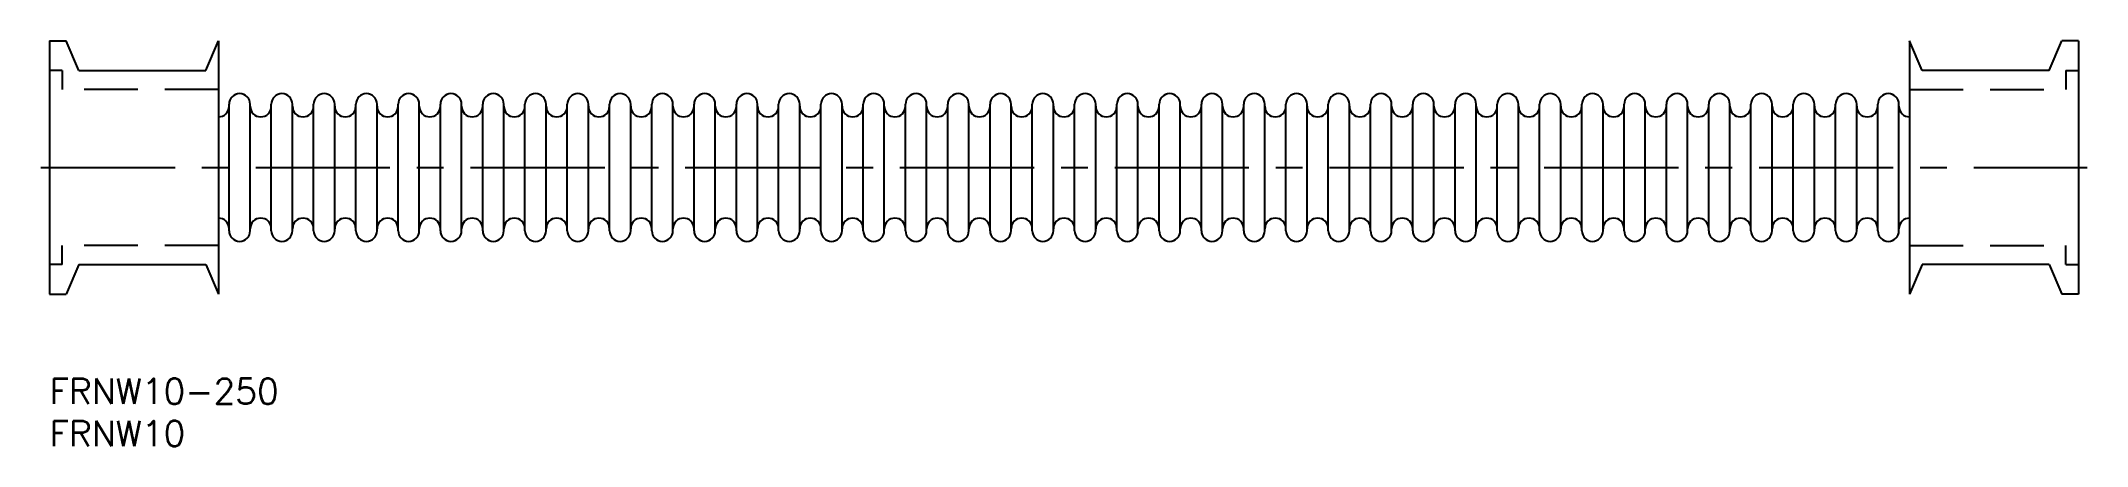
# Model space of a CAD drawing. Extents: x -1 to 241, y -8 to 40.
import ezdxf

# ---------------------------------------------------------------- set-up
doc = ezdxf.new("R2010")
doc.units = 0
doc.header["$LTSCALE"] = 0.5
doc.linetypes.add('CENTER', pattern=[50.8, 31.75, -6.35, 6.35, -6.35])
doc.linetypes.add('DASHED', pattern=[19.05, 12.7, -6.35])
for name, color, linetype in [('MSM_CENTER', 1, 'CENTER'), ('MSM_CONTINUOUS', 7, 'CONTINUOUS'), ('MSM_DASHED', 4, 'DASHED'), ('MSM_PART_NUMBER', 7, 'CONTINUOUS')]:
    doc.layers.add(name, color=color, linetype=linetype)
doc.styles.get("Standard").update_dxf_attribs({"font": 'txt.shx', "height": 3, "bigfont": 'bigfont.shx'})

# ---------------------------------------------------------------- blocks, each defined once
blk = doc.blocks.new('*U4')
at = {"layer": 'MSM_PART_NUMBER'}
blk.add_text('FRNW10-250', height=3, dxfattribs=at).set_placement((0, -3))
blk = doc.blocks.new('*U5')
at = {"layer": 'MSM_PART_NUMBER'}
blk.add_text('FRNW10', height=3, dxfattribs=at).set_placement((0, -8))

msp = doc.modelspace()

# ---------------------------------------------------------------- linework, layer by layer
at = {"layer": 'MSM_CENTER'}
msp.add_line((-1, 25), (241, 25), dxfattribs=at)
at = {"layer": 'MSM_CONTINUOUS'}
for p, q in [((0, 40), (2, 40)), ((0, 40), (0, 10)), ((0, 40), (0, 10)), ((3.5, 36.5), (2, 40)), ((18.5, 36.5), (20, 40)), ((20, 40), (20, 10)), ((220, 40), (220, 10)), ((221.5, 36.5), (220, 40)), ((236.5, 36.5), (238, 40)), ((240, 40), (238, 40)), ((240, 40), (240, 10)), ((240, 40), (240, 10)), ((3.5, 36.5), (18.5, 36.5)), ((236.5, 36.5), (221.5, 36.5)), ((21.25, 17.5), (21.25, 32.5)), ((23.75, 17.5), (23.75, 32.5)), ((26.25, 17.5), (26.25, 32.5)), ((28.75, 17.5), (28.75, 32.5)), ((31.25, 17.5), (31.25, 32.5)), ((33.75, 17.5), (33.75, 32.5)), ((36.25, 17.5), (36.25, 32.5)), ((38.75, 17.5), (38.75, 32.5)), ((41.25, 17.5), (41.25, 32.5)), ((43.75, 17.5), (43.75, 32.5)), ((46.25, 17.5), (46.25, 32.5)), ((48.75, 17.5), (48.75, 32.5)), ((51.25, 17.5), (51.25, 32.5)), ((53.75, 17.5), (53.75, 32.5)), ((56.25, 17.5), (56.25, 32.5)), ((58.75, 17.5), (58.75, 32.5)), ((61.25, 17.5), (61.25, 32.5)), ((63.75, 17.5), (63.75, 32.5)), ((66.25, 17.5), (66.25, 32.5)), ((68.75, 17.5), (68.75, 32.5)), ((71.25, 17.5), (71.25, 32.5)), ((73.75, 17.5), (73.75, 32.5)), ((76.25, 17.5), (76.25, 32.5)), ((78.75, 17.5), (78.75, 32.5)), ((81.25, 17.5), (81.25, 32.5)), ((83.75, 17.5), (83.75, 32.5)), ((86.25, 17.5), (86.25, 32.5)), ((88.75, 17.5), (88.75, 32.5)), ((91.25, 17.5), (91.25, 32.5)), ((93.75, 17.5), (93.75, 32.5)), ((96.25, 17.5), (96.25, 32.5)), ((98.75, 17.5), (98.75, 32.5)), ((101.25, 17.5), (101.25, 32.5)), ((103.75, 17.5), (103.75, 32.5)), ((106.25, 17.5), (106.25, 32.5)), ((108.75, 17.5), (108.75, 32.5)), ((111.25, 17.5), (111.25, 32.5)), ((113.75, 17.5), (113.75, 32.5)), ((116.25, 17.5), (116.25, 32.5)), ((118.75, 17.5), (118.75, 32.5)), ((121.25, 17.5), (121.25, 32.5)), ((123.75, 17.5), (123.75, 32.5)), ((126.25, 17.5), (126.25, 32.5)), ((128.75, 17.5), (128.75, 32.5)), ((131.25, 17.5), (131.25, 32.5)), ((133.75, 17.5), (133.75, 32.5)), ((136.25, 17.5), (136.25, 32.5)), ((138.75, 17.5), (138.75, 32.5)), ((141.25, 17.5), (141.25, 32.5)), ((143.75, 17.5), (143.75, 32.5)), ((146.25, 17.5), (146.25, 32.5)), ((148.75, 17.5), (148.75, 32.5)), ((151.25, 17.5), (151.25, 32.5)), ((153.75, 17.5), (153.75, 32.5)), ((156.25, 17.5), (156.25, 32.5)), ((158.75, 17.5), (158.75, 32.5)), ((161.25, 17.5), (161.25, 32.5)), ((163.75, 17.5), (163.75, 32.5)), ((166.25, 17.5), (166.25, 32.5)), ((168.75, 17.5), (168.75, 32.5)), ((171.25, 17.5), (171.25, 32.5)), ((173.75, 17.5), (173.75, 32.5)), ((176.25, 17.5), (176.25, 32.5)), ((178.75, 17.5), (178.75, 32.5)), ((181.25, 17.5), (181.25, 32.5)), ((183.75, 17.5), (183.75, 32.5)), ((186.25, 17.5), (186.25, 32.5)), ((188.75, 17.5), (188.75, 32.5)), ((191.25, 17.5), (191.25, 32.5)), ((193.75, 17.5), (193.75, 32.5)), ((196.25, 17.5), (196.25, 32.5)), ((198.75, 17.5), (198.75, 32.5)), ((201.25, 17.5), (201.25, 32.5)), ((203.75, 17.5), (203.75, 32.5)), ((206.25, 17.5), (206.25, 32.5)), ((208.75, 17.5), (208.75, 32.5)), ((211.25, 17.5), (211.25, 32.5)), ((213.75, 17.5), (213.75, 32.5)), ((216.25, 17.5), (216.25, 32.5)), ((218.75, 17.5), (218.75, 32.5)), ((3.5, 13.5), (2, 10)), ((3.5, 13.5), (18.5, 13.5)), ((18.5, 13.5), (20, 10)), ((221.5, 13.5), (220, 10)), ((236.5, 13.5), (221.5, 13.5)), ((236.5, 13.5), (238, 10)), ((0, 10), (2, 10)), ((240, 10), (238, 10))]:
    msp.add_line(p, q, dxfattribs=at)
for centre, start, end in [((20, 32.25), 270, 0), ((22.5, 32.5), 0, 180), ((25, 32.25), 180, 0), ((27.5, 32.5), 0, 180), ((30, 32.25), 180, 0), ((32.5, 32.5), 0, 180), ((35, 32.25), 180, 0), ((37.5, 32.5), 0, 180), ((40, 32.25), 180, 0), ((42.5, 32.5), 0, 180), ((45, 32.25), 180, 0), ((47.5, 32.5), 0, 180), ((50, 32.25), 180, 0), ((52.5, 32.5), 0, 180), ((55, 32.25), 180, 0), ((57.5, 32.5), 0, 180), ((60, 32.25), 180, 0), ((62.5, 32.5), 0, 180), ((65, 32.25), 180, 0), ((67.5, 32.5), 0, 180), ((70, 32.25), 180, 0), ((72.5, 32.5), 0, 180), ((75, 32.25), 180, 0), ((77.5, 32.5), 0, 180), ((80, 32.25), 180, 0), ((82.5, 32.5), 0, 180), ((85, 32.25), 180, 0), ((87.5, 32.5), 0, 180), ((90, 32.25), 180, 0), ((92.5, 32.5), 0, 180), ((95, 32.25), 180, 0), ((97.5, 32.5), 0, 180), ((100, 32.25), 180, 0), ((102.5, 32.5), 0, 180), ((105, 32.25), 180, 0), ((107.5, 32.5), 0, 180), ((110, 32.25), 180, 0), ((112.5, 32.5), 0, 180), ((115, 32.25), 180, 0), ((117.5, 32.5), 0, 180), ((120, 32.25), 180, 0), ((122.5, 32.5), 0, 180), ((125, 32.25), 180, 0), ((127.5, 32.5), 0, 180), ((130, 32.25), 180, 0), ((132.5, 32.5), 0, 180), ((135, 32.25), 180, 0), ((137.5, 32.5), 0, 180), ((140, 32.25), 180, 0), ((142.5, 32.5), 0, 180), ((145, 32.25), 180, 0), ((147.5, 32.5), 0, 180), ((150, 32.25), 180, 0), ((152.5, 32.5), 0, 180), ((155, 32.25), 180, 0), ((157.5, 32.5), 0, 180), ((160, 32.25), 180, 0), ((162.5, 32.5), 0, 180), ((165, 32.25), 180, 0), ((167.5, 32.5), 0, 180), ((170, 32.25), 180, 0), ((172.5, 32.5), 0, 180), ((175, 32.25), 180, 0), ((177.5, 32.5), 0, 180), ((180, 32.25), 180, 0), ((182.5, 32.5), 0, 180), ((185, 32.25), 180, 0), ((187.5, 32.5), 0, 180), ((190, 32.25), 180, 0), ((192.5, 32.5), 0, 180), ((195, 32.25), 180, 0), ((197.5, 32.5), 0, 180), ((200, 32.25), 180, 0), ((202.5, 32.5), 0, 180), ((205, 32.25), 180, 0), ((207.5, 32.5), 0, 180), ((210, 32.25), 180, 0), ((212.5, 32.5), 0, 180), ((215, 32.25), 180, 0), ((217.5, 32.5), 0, 180), ((220, 32.25), 180, 270), ((20, 17.75), 0, 90), ((22.5, 17.5), 180, 0), ((25, 17.75), 0, 180), ((27.5, 17.5), 180, 0), ((30, 17.75), 0, 180), ((32.5, 17.5), 180, 0), ((35, 17.75), 0, 180), ((37.5, 17.5), 180, 0), ((40, 17.75), 0, 180), ((42.5, 17.5), 180, 0), ((45, 17.75), 0, 180), ((47.5, 17.5), 180, 0), ((50, 17.75), 0, 180), ((52.5, 17.5), 180, 0), ((55, 17.75), 0, 180), ((57.5, 17.5), 180, 0), ((60, 17.75), 0, 180), ((62.5, 17.5), 180, 0), ((65, 17.75), 0, 180), ((67.5, 17.5), 180, 0), ((70, 17.75), 0, 180), ((72.5, 17.5), 180, 0), ((75, 17.75), 0, 180), ((77.5, 17.5), 180, 0), ((80, 17.75), 0, 180), ((82.5, 17.5), 180, 0), ((85, 17.75), 0, 180), ((87.5, 17.5), 180, 0), ((90, 17.75), 0, 180), ((92.5, 17.5), 180, 0), ((95, 17.75), 0, 180), ((97.5, 17.5), 180, 0), ((100, 17.75), 0, 180), ((102.5, 17.5), 180, 0), ((105, 17.75), 0, 180), ((107.5, 17.5), 180, 0), ((110, 17.75), 0, 180), ((112.5, 17.5), 180, 0), ((115, 17.75), 0, 180), ((117.5, 17.5), 180, 0), ((120, 17.75), 0, 180), ((122.5, 17.5), 180, 0), ((125, 17.75), 0, 180), ((127.5, 17.5), 180, 0), ((130, 17.75), 0, 180), ((132.5, 17.5), 180, 0), ((135, 17.75), 0, 180), ((137.5, 17.5), 180, 0), ((140, 17.75), 0, 180), ((142.5, 17.5), 180, 0), ((145, 17.75), 0, 180), ((147.5, 17.5), 180, 0), ((150, 17.75), 0, 180), ((152.5, 17.5), 180, 0), ((155, 17.75), 0, 180), ((157.5, 17.5), 180, 0), ((160, 17.75), 0, 180), ((162.5, 17.5), 180, 0), ((165, 17.75), 0, 180), ((167.5, 17.5), 180, 0), ((170, 17.75), 0, 180), ((172.5, 17.5), 180, 0), ((175, 17.75), 0, 180), ((177.5, 17.5), 180, 0), ((180, 17.75), 0, 180), ((182.5, 17.5), 180, 0), ((185, 17.75), 0, 180), ((187.5, 17.5), 180, 0), ((190, 17.75), 0, 180), ((192.5, 17.5), 180, 0), ((195, 17.75), 0, 180), ((197.5, 17.5), 180, 0), ((200, 17.75), 0, 180), ((202.5, 17.5), 180, 0), ((205, 17.75), 0, 180), ((207.5, 17.5), 180, 0), ((210, 17.75), 0, 180), ((212.5, 17.5), 180, 0), ((215, 17.75), 0, 180), ((217.5, 17.5), 180, 0), ((220, 17.75), 90, 180)]:
    msp.add_arc(centre, 1.25, start, end, dxfattribs=at)
at = {"layer": 'MSM_DASHED', "linetype": 'DASHED'}
for p, q in [((1.5, 36.5), (0, 36.5)), ((1.5, 36.5), (1.5, 34.25)), ((238.5, 36.5), (238.5, 34.25)), ((238.5, 36.5), (240, 36.5)), ((20, 34.25), (1.5, 34.25)), ((220, 34.25), (238.5, 34.25)), ((1.5, 13.5), (1.5, 15.75)), ((20, 15.75), (1.5, 15.75)), ((220, 15.75), (238.5, 15.75)), ((238.5, 13.5), (238.5, 15.75)), ((1.5, 13.5), (0, 13.5)), ((238.5, 13.5), (240, 13.5))]:
    msp.add_line(p, q, dxfattribs=at)

# ---------------------------------------------------------------- block references
at = {"layer": 'MSM_CONTINUOUS'}
for name in ['*U4', '*U5']:
    msp.add_blockref(name, (0, 0), dxfattribs=at)

doc.saveas('drawing.dxf')
